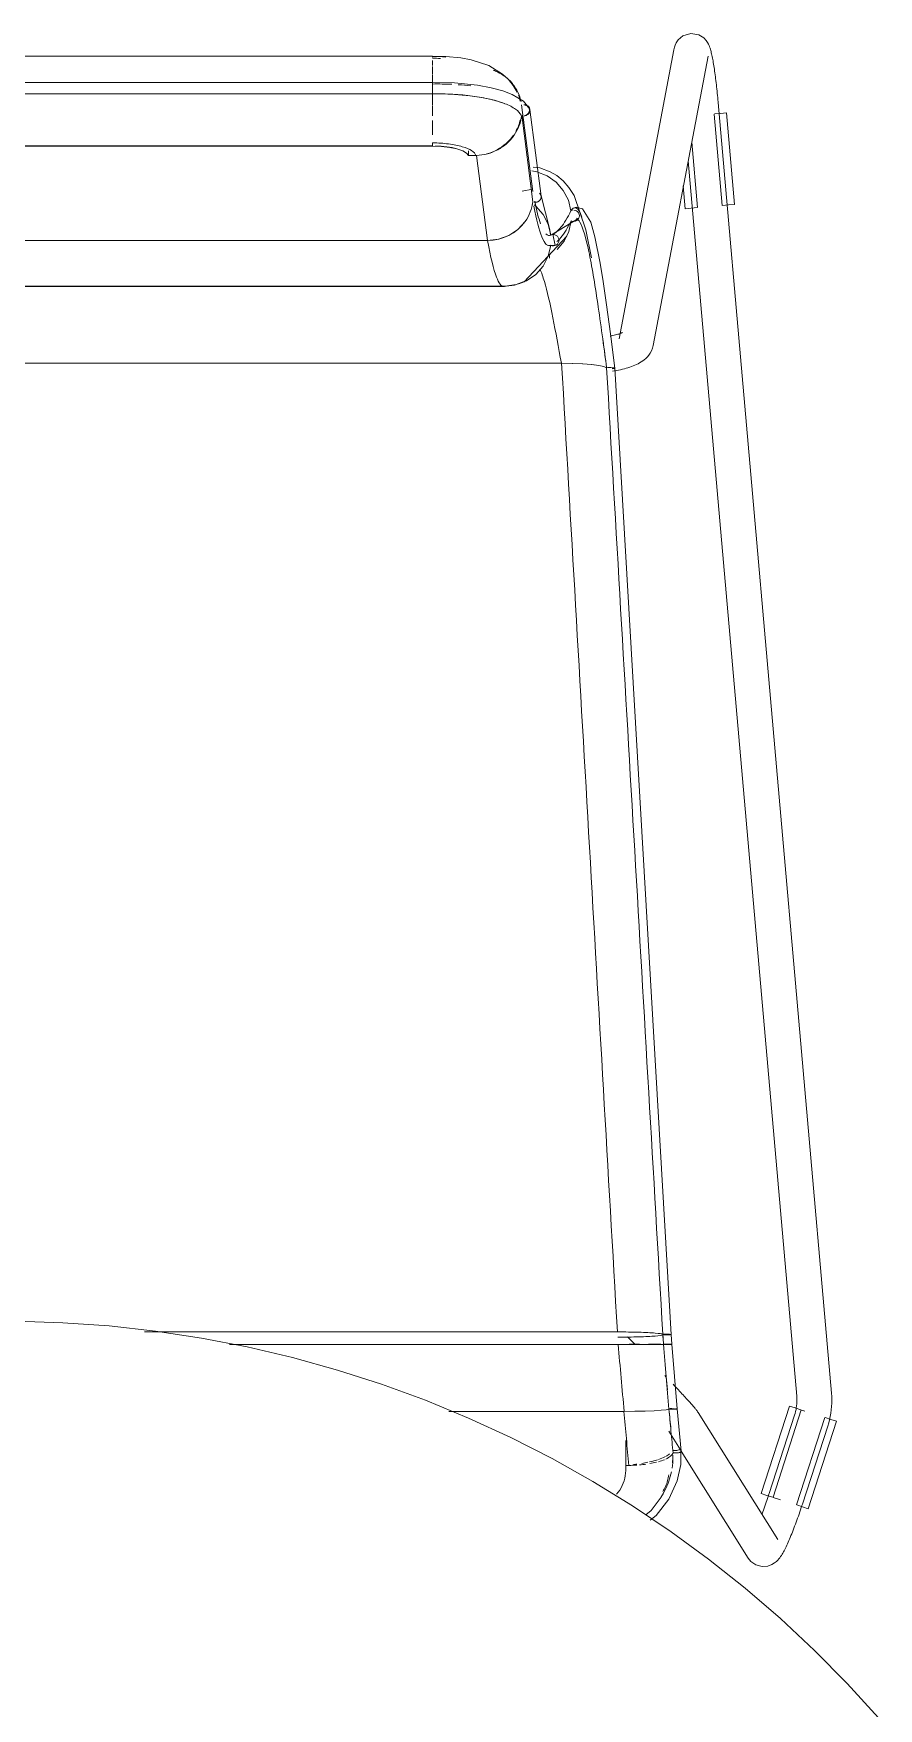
# Model space of a CAD drawing. Header units: millimetres. Extents: x 79795 to 317870, y -36033 to 97293.
# Drawn here: x 167047 to 167338, y 12573 to 13148 of the extents above; entities that cross this region are included whole.
import ezdxf

# ---------------------------------------------------------------- set-up
doc = ezdxf.new("R2010")
doc.units = ezdxf.units.MM
doc.header["$MEASUREMENT"] = 0
doc.layers.add('I-FURN', color=8, linetype='CONTINUOUS', lineweight=9)

msp = doc.modelspace()

# ---------------------------------------------------------------- linework, layer by layer
at = {"layer": 'I-FURN'}
for p, q in [((167270.56, 13147.02), (167268.99, 13145.7)), ((167270.56, 13147.02), (167273.31, 13147.86)), ((167273.31, 13147.86), (167276.07, 13147.37)), ((167276.07, 13147.37), (167277.73, 13146.33)), ((167277.73, 13146.33), (167278.58, 13145.42)), ((167267.43, 13142.27), (167248.61, 13042.97)), ((167267.51, 13142.68), (167267.43, 13142.27)), ((167267.65, 13143.2), (167267.51, 13142.68)), ((167267.86, 13143.82), (167267.65, 13143.2)), ((167268.24, 13144.62), (167267.86, 13143.82)), ((167268.99, 13145.7), (167268.24, 13144.62)), ((167278.58, 13145.42), (167279.06, 13144.72)), ((167279.06, 13144.72), (167279.37, 13144.16)), ((167279.37, 13144.16), (167279.58, 13143.69)), ((167279.58, 13143.69), (167279.75, 13143.26)), ((167279.75, 13143.26), (167279.89, 13142.85)), ((167279.89, 13142.85), (167280.02, 13142.46)), ((167280.02, 13142.46), (167280.13, 13142.06)), ((167280.13, 13142.06), (167280.24, 13141.66)), ((167280.24, 13141.66), (167280.34, 13141.25)), ((167280.34, 13141.25), (167280.44, 13140.82)), ((167280.44, 13140.82), (167280.54, 13140.38)), ((167280.54, 13140.38), (167280.64, 13139.92)), ((167184.52, 13140.08), (166889.67, 13140.08)), ((167189.04, 13140), (167184.52, 13140.08)), ((167184.52, 13139.91), (167184.52, 13140.08)), ((167184.52, 13140.06), (167184.52, 13139.78)), ((167184.52, 13138.59), (167184.52, 13136.84)), ((167184.52, 13136.56), (167184.52, 13133.98)), ((167194.25, 13139.48), (167189.04, 13140)), ((167197.74, 13138.83), (167194.25, 13139.48)), ((167203.89, 13136.81), (167197.74, 13138.83)), ((167208.61, 13133.94), (167203.89, 13136.81)), ((167260.4, 13040.74), (167279.22, 13140.03)), ((167280.64, 13139.92), (167280.73, 13139.44)), ((167280.73, 13139.44), (167280.83, 13138.94)), ((167280.83, 13138.94), (167280.92, 13138.43)), ((167280.92, 13138.43), (167281.02, 13137.9)), ((167281.02, 13137.9), (167281.11, 13137.35)), ((167281.11, 13137.35), (167281.2, 13136.78)), ((167281.2, 13136.78), (167281.29, 13136.19)), ((167281.29, 13136.19), (167281.39, 13135.59)), ((167281.39, 13135.59), (167281.48, 13134.97)), ((167281.48, 13134.97), (167281.57, 13134.33)), ((167184.52, 13131.04), (166889.67, 13131.04)), ((167184.52, 13130.8), (167184.52, 13133.82)), ((167184.52, 13133.81), (167184.52, 13130.8)), ((167192.08, 13130.89), (167184.52, 13131.04)), ((167184.52, 13130.97), (167184.52, 13131.04)), ((167184.52, 13131.04), (167184.52, 13127.19)), ((167184.52, 13130.78), (167184.52, 13130.97)), ((167184.52, 13130.47), (167184.52, 13130.78)), ((167184.52, 13130.08), (167184.52, 13130.47)), ((167184.52, 13129.63), (167184.52, 13130.08)), ((167184.52, 13129.14), (167184.52, 13129.63)), ((167184.52, 13128.64), (167184.52, 13129.14)), ((167199.97, 13130.1), (167192.08, 13130.89)), ((167204.68, 13129.23), (167199.97, 13130.1)), ((167208.72, 13128.15), (167204.68, 13129.23)), ((167210.59, 13132.1), (167208.61, 13133.94)), ((167212.26, 13130.03), (167210.59, 13132.1)), ((167213.59, 13127.76), (167212.26, 13130.03)), ((167281.57, 13134.33), (167281.65, 13133.69)), ((167281.65, 13133.69), (167281.74, 13133.02)), ((167281.74, 13133.02), (167281.83, 13132.35)), ((167281.83, 13132.35), (167281.91, 13131.66)), ((167281.91, 13131.66), (167282, 13130.96)), ((167282, 13130.96), (167282.08, 13130.25)), ((167282.08, 13130.25), (167282.16, 13129.53)), ((167282.16, 13129.53), (167282.24, 13128.81)), ((167282.24, 13128.81), (167282.32, 13128.07)), ((166889.67, 13127.08), (167184.52, 13127.08)), ((167184.52, 13128.16), (167184.52, 13128.64)), ((167184.52, 13127.74), (167184.52, 13128.16)), ((167184.52, 13127.41), (167184.52, 13127.74)), ((167184.52, 13127.19), (167184.52, 13127.41)), ((167184.52, 13123.3), (167184.52, 13127.11)), ((167184.52, 13127.11), (167184.52, 13123.3)), ((167190.74, 13127), (167184.52, 13127.08)), ((167184.52, 13123.1), (167184.52, 13119.54)), ((167197.31, 13126.47), (167190.74, 13127)), ((167201.32, 13125.88), (167197.31, 13126.47)), ((167205.75, 13124.91), (167201.32, 13125.88)), ((167209.19, 13123.81), (167205.75, 13124.91)), ((167211.89, 13126.96), (167208.72, 13128.15)), ((167215.72, 13124.65), (167211.89, 13126.96)), ((167215.13, 13123.33), (167218.98, 13093.64)), ((167217.61, 13122.27), (167215.72, 13124.65)), ((167282.32, 13128.07), (167282.4, 13127.33)), ((167282.4, 13127.33), (167282.47, 13126.59)), ((167282.47, 13126.59), (167282.54, 13125.84)), ((167282.54, 13125.84), (167282.61, 13125.09)), ((167282.61, 13125.09), (167282.68, 13124.34)), ((167282.68, 13124.34), (167282.7, 13124.18)), ((167321.64, 12680.86), (167282.7, 13124.18)), ((167184.52, 13117.92), (167184.52, 13116.07)), ((167219, 13090.09), (167215.15, 13119.79)), ((167215.9, 13117.36), (167215.59, 13119.8)), ((167217.97, 13121.77), (167221.83, 13091.99)), ((167281.28, 13120.2), (167284.04, 13088.79)), ((167281.4, 13120.21), (167283.47, 13120.4)), ((167283.47, 13120.4), (167285.51, 13120.57)), ((167285.51, 13120.57), (167288.27, 13089.16)), ((167184.52, 13115.59), (167184.52, 13116.06)), ((167184.52, 13115.55), (167184.52, 13113.09)), ((167184.52, 13109.24), (166889.67, 13109.24)), ((166889.67, 13109.18), (167184.52, 13109.18)), ((167184.52, 13109.18), (167187.56, 13109.07)), ((167187.56, 13109.07), (167190.41, 13108.75)), ((167190.41, 13108.75), (167192.9, 13108.24)), ((167192.9, 13108.24), (167194.88, 13107.57)), ((167194.88, 13107.57), (167196.23, 13106.78)), ((167196.23, 13106.78), (167196.87, 13105.92)), ((167196.87, 13105.92), (167196.87, 13107.59)), ((167196.87, 13105.92), (167199.59, 13105.99)), ((167199.59, 13105.99), (167203.45, 13076.71)), ((167275.59, 13088.05), (167273.62, 13110.53)), ((167218.63, 13100.7), (167220.37, 13100.32)), ((167220.37, 13100.33), (167218.63, 13100.7)), ((167221.36, 13101.67), (167219.1, 13101.96)), ((167223.89, 13098.93), (167220.37, 13100.33)), ((167224.96, 13100.37), (167221.36, 13101.67)), ((167227.23, 13099.03), (167224.96, 13100.37)), ((167272.41, 13104.16), (167309.69, 12679.81)), ((167218.85, 13094.42), (167215.36, 13093.73)), ((167226.97, 13096.76), (167223.89, 13098.93)), ((167229.45, 13093.93), (167226.97, 13096.76)), ((167229.4, 13097.25), (167227.23, 13099.03)), ((167231.4, 13095.01), (167229.4, 13097.25)), ((167233.21, 13092.19), (167231.4, 13095.01)), ((167270.67, 13095.57), (167271.36, 13087.68)), ((167218.81, 13088.94), (167219, 13090.09)), ((167219.47, 13089.93), (167219.96, 13089.9)), ((167219.98, 13088.59), (167219.49, 13089.02)), ((167219.96, 13089.9), (167220.46, 13089.97)), ((167222.49, 13085.72), (167219.98, 13088.59)), ((167220.46, 13089.97), (167220.91, 13090.17)), ((167220.91, 13090.17), (167221.29, 13090.47)), ((167221.59, 13092.67), (167221.29, 13093.06)), ((167221.29, 13090.47), (167221.58, 13090.85)), ((167221.58, 13090.85), (167221.77, 13091.29)), ((167221.78, 13092.23), (167221.59, 13092.67)), ((167221.77, 13091.29), (167221.84, 13091.76)), ((167221.84, 13091.76), (167221.78, 13092.23)), ((167221.81, 13092.07), (167224.78, 13080.46)), ((167231.19, 13090.61), (167229.45, 13093.93)), ((167232.1, 13086.98), (167231.19, 13090.61)), ((167237.2, 13080.47), (167233.21, 13092.19)), ((167286.23, 13088.98), (167284.16, 13088.8)), ((167288.27, 13089.16), (167286.23, 13088.98)), ((167213.88, 13080.58), (167216.37, 13083.32)), ((167224.24, 13082.32), (167222.49, 13085.72)), ((167234.77, 13084.42), (167225.38, 13078.71)), ((167232.15, 13083.49), (167231.35, 13079.88)), ((167231.36, 13079.88), (167232.15, 13083.49)), ((167232.57, 13087.15), (167232.1, 13086.98)), ((167232.1, 13086.98), (167232.57, 13087.14)), ((167232.62, 13083.34), (167232.15, 13083.49)), ((167232.15, 13083.49), (167232.62, 13083.34)), ((167233.12, 13083.31), (167232.62, 13083.34)), ((167232.62, 13083.34), (167233.12, 13083.31)), ((167233.92, 13088.2), (167233, 13087.9)), ((167233.06, 13087.19), (167233.56, 13087.11)), ((167233.56, 13087.11), (167233.06, 13087.19)), ((167233.61, 13083.4), (167233.12, 13083.31)), ((167233.12, 13083.31), (167233.61, 13083.4)), ((167233.56, 13087.11), (167234.01, 13086.92)), ((167234.01, 13086.92), (167233.56, 13087.11)), ((167234.06, 13083.61), (167233.61, 13083.4)), ((167233.61, 13083.4), (167234.06, 13083.61)), ((167236.1, 13087.67), (167233.92, 13088.2)), ((167234.01, 13086.92), (167234.4, 13086.61)), ((167234.4, 13086.61), (167234.01, 13086.92)), ((167234.44, 13083.93), (167234.06, 13083.61)), ((167234.06, 13083.61), (167234.44, 13083.93)), ((167234.4, 13086.61), (167234.7, 13086.21)), ((167234.7, 13086.22), (167234.4, 13086.61)), ((167234.73, 13084.33), (167234.44, 13083.93)), ((167234.44, 13083.93), (167234.73, 13084.33)), ((167234.9, 13085.76), (167234.7, 13086.22)), ((167234.7, 13086.21), (167234.89, 13085.76)), ((167234.91, 13084.79), (167234.73, 13084.33)), ((167234.73, 13084.33), (167234.91, 13084.79)), ((167234.89, 13085.76), (167234.97, 13085.28)), ((167234.97, 13085.28), (167234.9, 13085.76)), ((167234.97, 13085.28), (167234.91, 13084.79)), ((167234.91, 13084.79), (167234.97, 13085.28)), ((167238.87, 13083.03), (167236.1, 13087.67)), ((167240.28, 13078.03), (167238.87, 13083.03)), ((167273.4, 13087.86), (167271.36, 13087.68)), ((167275.47, 13088.04), (167273.4, 13087.86)), ((167203.45, 13076.71), (167207.22, 13077.19)), ((167207.22, 13077.19), (167210.77, 13078.5)), ((167210.77, 13078.5), (167213.88, 13080.58)), ((167230.66, 13078.23), (167216.06, 13062.53)), ((167225.14, 13078.61), (167224.24, 13082.32)), ((167224.78, 13080.46), (167225.1, 13078.59)), ((167225.14, 13078.61), (167225.61, 13078.77)), ((167225.61, 13078.77), (167225.14, 13078.61)), ((167225.61, 13078.77), (167226.1, 13078.81)), ((167226.11, 13078.81), (167225.61, 13078.77)), ((167226.65, 13075), (167225.82, 13078.89)), ((167226.1, 13078.81), (167226.59, 13078.73)), ((167226.6, 13078.73), (167226.11, 13078.81)), ((167226.59, 13078.73), (167227.04, 13078.52)), ((167227.05, 13078.53), (167226.6, 13078.73)), ((167227.04, 13078.52), (167227.43, 13078.21)), ((167227.43, 13078.21), (167227.05, 13078.53)), ((167227.43, 13078.21), (167227.72, 13077.81)), ((167227.72, 13077.81), (167227.43, 13078.21)), ((167227.72, 13077.81), (167227.91, 13077.35)), ((167227.91, 13077.35), (167227.72, 13077.81)), ((167227.91, 13077.35), (167227.98, 13076.86)), ((167227.98, 13076.86), (167227.91, 13077.35)), ((167231.35, 13079.88), (167229.71, 13076.56)), ((167229.72, 13076.56), (167231.36, 13079.88)), ((167239.1, 13070.81), (167237.2, 13080.47)), ((167242.08, 13069.01), (167240.28, 13078.03)), ((167203.45, 13076.71), (166870.74, 13076.71)), ((166870.74, 13076.71), (167203.45, 13076.71)), ((167224.24, 13071.39), (167222.49, 13068)), ((167222.49, 13067.99), (167224.24, 13071.39)), ((167226.95, 13075.14), (167224.07, 13075.09)), ((167224.24, 13071.39), (167225.14, 13075.1)), ((167225.61, 13074.94), (167225.14, 13075.11)), ((167225.14, 13075.1), (167225.61, 13074.94)), ((167226.1, 13074.91), (167225.61, 13074.94)), ((167225.61, 13074.94), (167226.11, 13074.9)), ((167226.59, 13074.99), (167226.1, 13074.91)), ((167226.11, 13074.9), (167226.6, 13074.99)), ((167227.04, 13075.19), (167226.59, 13074.99)), ((167226.6, 13074.99), (167227.05, 13075.19)), ((167227.43, 13075.5), (167227.04, 13075.19)), ((167227.05, 13075.19), (167227.43, 13075.5)), ((167229.71, 13076.56), (167227.32, 13073.72)), ((167227.32, 13073.72), (167229.72, 13076.56)), ((167227.72, 13075.91), (167227.43, 13075.5)), ((167227.43, 13075.5), (167227.72, 13075.91)), ((167227.91, 13076.37), (167227.72, 13075.91)), ((167227.72, 13075.91), (167227.91, 13076.37)), ((167227.98, 13076.86), (167227.91, 13076.37)), ((167227.91, 13076.37), (167227.98, 13076.86)), ((167222.49, 13068), (167219.98, 13065.13)), ((167219.98, 13065.12), (167222.49, 13067.99)), ((167243.12, 13062.7), (167242.08, 13069.01)), ((167209.49, 13061.11), (166864.7, 13061.11)), ((166864.7, 13061.11), (167209.49, 13061.11)), ((166865.24, 13060.96), (167170.04, 13060.96)), ((167170.04, 13060.96), (167208.95, 13060.96)), ((167212.7, 13061.4), (167208.95, 13060.96)), ((167213.28, 13061.59), (167209.49, 13061.11)), ((167209.49, 13061.11), (167213.28, 13061.59)), ((167217.16, 13063.13), (167212.7, 13061.4)), ((167216.84, 13062.96), (167213.28, 13061.59)), ((167213.28, 13061.59), (167216.85, 13062.95)), ((167216.06, 13062.53), (167214.14, 13061.83)), ((167219.98, 13065.13), (167216.84, 13062.96)), ((167216.85, 13062.95), (167219.98, 13065.12)), ((167244.3, 13054.68), (167243.12, 13062.7)), ((167245.65, 13044.75), (167244.3, 13054.68)), ((167246.06, 13044), (167245.57, 13043.9)), ((167247.21, 13032.89), (167245.65, 13044.75)), ((167246.53, 13044.1), (167246.06, 13044)), ((167246.98, 13044.2), (167246.53, 13044.1)), ((167247.4, 13044.31), (167246.98, 13044.2)), ((167247.79, 13044.42), (167247.4, 13044.31)), ((167248.16, 13044.53), (167247.79, 13044.42)), ((167248.5, 13044.63), (167248.16, 13044.53)), ((167248.8, 13044.74), (167248.5, 13044.63)), ((167249.07, 13044.84), (167248.8, 13044.74)), ((167249.3, 13044.94), (167249.07, 13044.84)), ((167249.49, 13045.02), (167249.3, 13044.94)), ((167249.65, 13045.1), (167249.49, 13045.02)), ((167249.73, 13045.15), (167249.65, 13045.1)), ((167249.81, 13045.19), (167249.73, 13045.15)), ((167249.83, 13045.2), (167249.81, 13045.19)), ((167258.35, 13036.78), (167257.83, 13036.26)), ((167258.86, 13037.38), (167258.35, 13036.78)), ((167259.34, 13038.07), (167258.86, 13037.38)), ((167259.78, 13038.86), (167259.34, 13038.07)), ((167260.14, 13039.75), (167259.78, 13038.86)), ((167260.4, 13040.74), (167260.14, 13039.75)), ((167228.79, 13034.61), (166845.39, 13034.61)), ((166845.39, 13034.61), (167228.79, 13034.61)), ((167232.56, 13034.55), (167228.79, 13034.61)), ((167228.87, 13034.61), (167232.56, 13034.55)), ((167236.1, 13034.4), (167232.56, 13034.55)), ((167232.62, 13034.55), (167236.1, 13034.4)), ((167239.2, 13034.16), (167236.1, 13034.4)), ((167236.14, 13034.4), (167239.2, 13034.16)), ((167241.69, 13033.85), (167239.2, 13034.16)), ((167239.23, 13034.16), (167241.7, 13033.85)), ((167243.44, 13033.48), (167241.69, 13033.85)), ((167241.7, 13033.85), (167243.44, 13033.48)), ((167244.34, 13033.08), (167243.44, 13033.48)), ((167243.44, 13033.48), (167244.34, 13033.08)), ((167244.81, 13033.1), (167244.34, 13033.08)), ((167244.34, 13033.08), (167244.82, 13033.1)), ((167245.31, 13033.1), (167244.81, 13033.1)), ((167244.82, 13033.1), (167245.31, 13033.1)), ((167245.8, 13033.1), (167245.31, 13033.1)), ((167245.31, 13033.1), (167245.81, 13033.1)), ((167246.26, 13033.07), (167245.8, 13033.1)), ((167245.81, 13033.1), (167246.26, 13033.07)), ((167246.64, 13033.04), (167246.26, 13033.07)), ((167246.26, 13033.07), (167246.65, 13033.04)), ((167246.29, 13032.71), (167246.67, 13032.75)), ((167246.68, 13032.75), (167246.3, 13032.71)), ((167247.11, 13031.99), (167246.4, 13031.87)), ((167246.94, 13033), (167246.64, 13033.04)), ((167246.65, 13033.04), (167246.95, 13033)), ((167246.67, 13032.75), (167246.96, 13032.79)), ((167246.97, 13032.79), (167246.68, 13032.75)), ((167247.8, 13032.11), (167247.11, 13031.99)), ((167247.15, 13032.84), (167247.21, 13032.89)), ((167247.21, 13032.89), (167247.15, 13032.84)), ((167247.21, 13032.89), (167266.5, 12700.98)), ((167248.48, 13032.25), (167247.8, 13032.11)), ((167249.15, 13032.39), (167248.48, 13032.25)), ((167249.8, 13032.54), (167249.15, 13032.39)), ((167250.45, 13032.7), (167249.8, 13032.54)), ((167251.08, 13032.88), (167250.45, 13032.7)), ((167251.69, 13033.06), (167251.08, 13032.88)), ((167252.3, 13033.25), (167251.69, 13033.06)), ((167252.89, 13033.46), (167252.3, 13033.25)), ((167253.47, 13033.68), (167252.89, 13033.46)), ((167254.04, 13033.91), (167253.47, 13033.68)), ((167254.6, 13034.17), (167254.04, 13033.91)), ((167255.15, 13034.44), (167254.6, 13034.17)), ((167255.69, 13034.73), (167255.15, 13034.44)), ((167256.23, 13035.05), (167255.69, 13034.73)), ((167256.77, 13035.41), (167256.23, 13035.05)), ((167257.3, 13035.81), (167256.77, 13035.41)), ((167257.83, 13036.26), (167257.3, 13035.81)), ((167057.4, 12705.06), (167041.41, 12705.55)), ((167073.36, 12703.93), (167057.4, 12705.06)), ((167089.26, 12702.16), (167073.36, 12703.93)), ((167248.04, 12701.88), (167085.45, 12701.88)), ((167085.45, 12701.88), (167248.04, 12701.88)), ((167105.08, 12699.75), (167089.26, 12702.16)), ((167120.79, 12696.72), (167105.08, 12699.75)), ((167248.31, 12697.56), (167114.67, 12697.56)), ((167114.67, 12697.56), (167248.31, 12697.56)), ((167251.83, 12701.85), (167248.04, 12701.88)), ((167248.16, 12700.09), (167251.84, 12700.12)), ((167252.1, 12697.56), (167248.31, 12697.56)), ((167248.31, 12697.56), (167252.1, 12697.56)), ((167254.11, 12697.57), (167251.53, 12700.24)), ((167255.39, 12701.77), (167251.83, 12701.85)), ((167251.84, 12700.12), (167255.39, 12700.2)), ((167252.1, 12697.69), (167255.66, 12697.68)), ((167255.66, 12697.68), (167252.1, 12697.69)), ((167255.66, 12697.57), (167252.1, 12697.56)), ((167252.1, 12697.56), (167255.67, 12697.57)), ((167258.52, 12701.65), (167255.39, 12701.77)), ((167255.39, 12700.2), (167258.51, 12700.32)), ((167258.79, 12697.58), (167255.67, 12697.57)), ((167255.67, 12697.57), (167258.8, 12697.58)), ((167258.51, 12700.32), (167261, 12700.48)), ((167261.03, 12701.49), (167258.52, 12701.65)), ((167258.78, 12697.67), (167261.28, 12697.66)), ((167261.28, 12697.66), (167258.78, 12697.67)), ((167261.3, 12697.59), (167258.8, 12697.58)), ((167258.8, 12697.58), (167261.3, 12697.59)), ((167261, 12700.48), (167262.75, 12700.67)), ((167262.77, 12701.29), (167261.03, 12701.49)), ((167261.28, 12697.66), (167263.03, 12697.65)), ((167263.03, 12697.65), (167261.28, 12697.66)), ((167263.04, 12697.6), (167261.3, 12697.59)), ((167261.3, 12697.59), (167263.05, 12697.6)), ((167262.75, 12700.67), (167263.66, 12700.88)), ((167263.66, 12701.08), (167262.77, 12701.29)), ((167263.93, 12697.62), (167263.04, 12697.6)), ((167263.05, 12697.6), (167263.94, 12697.62)), ((167264.13, 12701.09), (167263.66, 12701.08)), ((167263.66, 12700.88), (167264.13, 12700.88)), ((167263.93, 12697.63), (167264.4, 12697.63)), ((167264.4, 12697.63), (167263.93, 12697.63)), ((167264.4, 12697.62), (167263.93, 12697.62)), ((167263.94, 12697.62), (167264.41, 12697.62)), ((167264.63, 12701.09), (167264.13, 12701.09)), ((167264.13, 12700.88), (167264.62, 12700.87)), ((167264.4, 12697.63), (167264.89, 12697.63)), ((167264.9, 12697.63), (167264.4, 12697.63)), ((167264.9, 12697.62), (167264.4, 12697.62)), ((167264.41, 12697.62), (167264.9, 12697.62)), ((167264.62, 12700.87), (167265.11, 12700.88)), ((167265.12, 12701.09), (167264.63, 12701.09)), ((167264.89, 12697.63), (167265.38, 12697.63)), ((167265.39, 12697.63), (167264.9, 12697.63)), ((167265.39, 12697.62), (167264.9, 12697.62)), ((167264.9, 12697.62), (167265.39, 12697.62)), ((167265.11, 12700.88), (167265.56, 12700.89)), ((167265.57, 12701.08), (167265.12, 12701.09)), ((167265.38, 12697.63), (167265.84, 12697.63)), ((167265.84, 12697.63), (167265.39, 12697.63)), ((167265.84, 12697.62), (167265.39, 12697.62)), ((167265.39, 12697.62), (167265.85, 12697.62)), ((167265.56, 12700.89), (167265.95, 12700.91)), ((167265.95, 12701.06), (167265.57, 12701.08)), ((167265.84, 12697.63), (167266.22, 12697.63)), ((167266.22, 12697.63), (167265.84, 12697.63)), ((167266.22, 12697.62), (167265.84, 12697.62)), ((167265.85, 12697.62), (167266.23, 12697.62)), ((167266.25, 12701.04), (167265.95, 12701.06)), ((167265.95, 12700.91), (167266.24, 12700.93)), ((167266.22, 12697.63), (167266.51, 12697.63)), ((167266.52, 12697.63), (167266.22, 12697.63)), ((167266.52, 12697.62), (167266.22, 12697.62)), ((167266.23, 12697.62), (167266.52, 12697.62)), ((167266.24, 12700.93), (167266.43, 12700.96)), ((167266.43, 12701.01), (167266.25, 12701.04)), ((167266.5, 12700.98), (167266.43, 12701.01)), ((167266.43, 12700.96), (167266.5, 12700.98)), ((167266.77, 12697.63), (167266.5, 12700.98)), ((167266.51, 12697.63), (167266.7, 12697.63)), ((167266.71, 12697.63), (167266.52, 12697.63)), ((167266.7, 12697.62), (167266.52, 12697.62)), ((167266.52, 12697.62), (167266.71, 12697.62)), ((167266.7, 12697.63), (167266.77, 12697.63)), ((167266.77, 12697.63), (167266.7, 12697.62)), ((167266.71, 12697.62), (167266.77, 12697.63)), ((167266.77, 12697.63), (167266.71, 12697.63)), ((167266.77, 12697.63), (167268.6, 12675.42)), ((167136.36, 12693.06), (167120.79, 12696.72)), ((167151.78, 12688.78), (167136.36, 12693.06)), ((167167.01, 12683.89), (167151.78, 12688.78)), ((167264.87, 12686.38), (167264.39, 12686.89)), ((167182.04, 12678.39), (167167.01, 12683.89)), ((167267.68, 12683.41), (167267.23, 12683.9)), ((167268.13, 12682.93), (167267.68, 12683.41)), ((167268.57, 12682.46), (167268.13, 12682.93)), ((167269, 12682), (167268.57, 12682.46)), ((167269.43, 12681.55), (167269, 12682)), ((167269.84, 12681.1), (167269.43, 12681.55)), ((167270.24, 12680.67), (167269.84, 12681.1)), ((167270.63, 12680.24), (167270.24, 12680.67)), ((167271.02, 12679.83), (167270.63, 12680.24)), ((167321.65, 12680.82), (167321.64, 12680.86)), ((167321.72, 12679.68), (167321.65, 12680.82)), ((167196.83, 12672.3), (167182.04, 12678.39)), ((167190.14, 12674.59), (167250.25, 12674.59)), ((167250.25, 12674.59), (167190.14, 12674.59)), ((167250.25, 12674.59), (167254.01, 12674.62)), ((167254.01, 12674.62), (167250.37, 12674.59)), ((167254.11, 12674.62), (167257.55, 12674.69)), ((167257.55, 12674.69), (167254.11, 12674.62)), ((167257.55, 12674.69), (167260.65, 12674.81)), ((167260.65, 12674.81), (167257.61, 12674.7)), ((167260.65, 12674.81), (167263.12, 12674.96)), ((167263.13, 12674.96), (167260.69, 12674.81)), ((167263.12, 12674.96), (167264.86, 12675.14)), ((167264.86, 12675.14), (167263.14, 12674.96)), ((167264.86, 12675.14), (167265.75, 12675.33)), ((167265.75, 12675.33), (167264.86, 12675.14)), ((167265.75, 12675.33), (167266.22, 12675.32)), ((167266.22, 12675.32), (167265.75, 12675.33)), ((167266.24, 12675.53), (167265.76, 12675.52)), ((167265.76, 12675.52), (167266.23, 12675.53)), ((167266.22, 12675.32), (167266.72, 12675.32)), ((167266.71, 12675.32), (167266.22, 12675.32)), ((167266.23, 12675.53), (167266.73, 12675.53)), ((167266.73, 12675.53), (167266.24, 12675.53)), ((167267.21, 12675.33), (167266.71, 12675.32)), ((167266.72, 12675.32), (167267.21, 12675.33)), ((167267.22, 12675.52), (167266.73, 12675.53)), ((167266.73, 12675.53), (167267.22, 12675.52)), ((167267.21, 12675.33), (167267.66, 12675.34)), ((167267.66, 12675.34), (167267.21, 12675.33)), ((167267.68, 12675.51), (167267.22, 12675.52)), ((167267.22, 12675.52), (167267.67, 12675.51)), ((167267.66, 12675.34), (167268.05, 12675.35)), ((167268.04, 12675.35), (167267.66, 12675.34)), ((167268.34, 12675.37), (167268.04, 12675.35)), ((167268.05, 12675.5), (167268.35, 12675.47)), ((167268.05, 12675.35), (167268.34, 12675.37)), ((167268.35, 12675.47), (167268.06, 12675.5)), ((167268.34, 12675.37), (167268.53, 12675.4)), ((167268.54, 12675.45), (167268.35, 12675.47)), ((167268.35, 12675.47), (167268.53, 12675.45)), ((167268.53, 12675.45), (167268.6, 12675.42)), ((167268.53, 12675.4), (167268.6, 12675.42)), ((167268.6, 12675.42), (167268.53, 12675.4)), ((167268.6, 12675.42), (167268.54, 12675.45)), ((167268.6, 12675.42), (167270.02, 12660.93)), ((167271.38, 12679.43), (167271.02, 12679.83)), ((167271.74, 12679.04), (167271.38, 12679.43)), ((167272.08, 12678.66), (167271.74, 12679.04)), ((167272.41, 12678.3), (167272.08, 12678.66)), ((167272.73, 12677.94), (167272.41, 12678.3)), ((167273.03, 12677.61), (167272.73, 12677.94)), ((167273.32, 12677.29), (167273.03, 12677.61)), ((167273.59, 12676.98), (167273.32, 12677.29)), ((167273.85, 12676.68), (167273.59, 12676.98)), ((167274.09, 12676.4), (167273.85, 12676.68)), ((167274.32, 12676.14), (167274.09, 12676.4)), ((167274.53, 12675.88), (167274.32, 12676.14)), ((167274.74, 12675.64), (167274.53, 12675.88)), ((167274.92, 12675.41), (167274.74, 12675.64)), ((167275.1, 12675.19), (167274.92, 12675.41)), ((167275.28, 12674.97), (167275.1, 12675.19)), ((167275.45, 12674.74), (167275.28, 12674.97)), ((167275.64, 12674.48), (167275.45, 12674.74)), ((167275.85, 12674.16), (167275.64, 12674.48)), ((167307.2, 12676.39), (167297.51, 12646.39)), ((167301.56, 12645.08), (167311.25, 12675.09)), ((167307.2, 12676.39), (167309.15, 12675.76)), ((167309.31, 12674.55), (167309.14, 12673.91)), ((167309.15, 12675.76), (167311.13, 12675.13)), ((167309.45, 12675.2), (167309.31, 12674.55)), ((167309.56, 12675.85), (167309.45, 12675.2)), ((167309.65, 12676.51), (167309.56, 12675.85)), ((167309.71, 12677.16), (167309.65, 12676.51)), ((167309.69, 12679.81), (167309.74, 12679.15)), ((167309.75, 12677.83), (167309.71, 12677.16)), ((167309.74, 12679.15), (167309.75, 12678.49)), ((167309.75, 12678.49), (167309.75, 12677.83)), ((167311.34, 12675.06), (167312.51, 12674.68)), ((167321.42, 12673.98), (167321.57, 12675.12)), ((167321.57, 12675.12), (167321.68, 12676.25)), ((167321.68, 12676.25), (167321.74, 12677.39)), ((167321.75, 12678.53), (167321.72, 12679.68)), ((167321.74, 12677.39), (167321.75, 12678.53)), ((167211.37, 12665.61), (167196.83, 12672.3)), ((167303.16, 12630.57), (167275.85, 12674.16)), ((167308.95, 12673.25), (167300.23, 12646.43)), ((167309.14, 12673.91), (167308.95, 12673.27)), ((167308.95, 12673.27), (167308.95, 12673.25)), ((167319.31, 12672.48), (167309.63, 12642.48)), ((167311.65, 12642.73), (167320.36, 12669.54)), ((167323.36, 12671.18), (167313.67, 12641.17)), ((167319.43, 12672.44), (167321.4, 12671.81)), ((167320.36, 12669.54), (167320.69, 12670.64)), ((167320.69, 12670.64), (167320.98, 12671.74)), ((167320.98, 12671.74), (167321.22, 12672.86)), ((167321.22, 12672.86), (167321.42, 12673.98)), ((167321.4, 12671.81), (167323.36, 12671.18)), ((167225.62, 12658.36), (167211.37, 12665.61)), ((167250.96, 12654.8), (167250.96, 12664.55)), ((167265.68, 12667.79), (167269.72, 12661.34)), ((167239.58, 12650.54), (167225.62, 12658.36)), ((167269.81, 12656.37), (167269.9, 12661.83)), ((167269.95, 12660.97), (167292.99, 12624.2)), ((167251.95, 12656.04), (167250.9, 12656.04)), ((167268.6, 12650.72), (167269.81, 12656.37)), ((167253.21, 12642.16), (167239.58, 12650.54)), ((167263.12, 12645.11), (167265.03, 12648.8)), ((167265.7, 12644.4), (167268.6, 12650.72)), ((167299.47, 12645.76), (167297.51, 12646.39)), ((167301.44, 12645.12), (167299.47, 12645.76)), ((167299.67, 12644.72), (167299.9, 12645.41)), ((167299.9, 12645.41), (167300.13, 12646.11)), ((167300.13, 12646.11), (167300.23, 12646.43)), ((167266.5, 12633.25), (167253.21, 12642.16)), ((167257.81, 12639.02), (167259.63, 12640.54)), ((167259.63, 12640.54), (167263.12, 12645.11)), ((167261.36, 12638.87), (167265.7, 12644.4)), ((167297.79, 12639.46), (167298.03, 12640.08)), ((167298.03, 12640.08), (167298.26, 12640.72)), ((167298.26, 12640.72), (167298.5, 12641.36)), ((167298.5, 12641.36), (167298.73, 12642.02)), ((167298.73, 12642.02), (167298.97, 12642.69)), ((167298.97, 12642.69), (167299.2, 12643.36)), ((167299.2, 12643.36), (167299.44, 12644.04)), ((167299.44, 12644.04), (167299.67, 12644.72)), ((167301.65, 12645.05), (167304.13, 12644.25)), ((167311.72, 12641.8), (167309.74, 12642.44)), ((167310.51, 12639.33), (167310.76, 12640.06)), ((167310.76, 12640.06), (167311.01, 12640.79)), ((167311.01, 12640.79), (167311.25, 12641.53)), ((167311.25, 12641.53), (167311.5, 12642.27)), ((167311.5, 12642.27), (167311.65, 12642.73)), ((167313.67, 12641.17), (167311.72, 12641.8)), ((167259.31, 12637.23), (167261.36, 12638.87)), ((167308.47, 12633.8), (167308.73, 12634.46)), ((167308.73, 12634.46), (167308.98, 12635.12)), ((167308.98, 12635.12), (167309.24, 12635.8)), ((167309.24, 12635.8), (167309.49, 12636.49)), ((167309.49, 12636.49), (167309.75, 12637.19)), ((167309.75, 12637.19), (167310, 12637.89)), ((167310, 12637.89), (167310.25, 12638.61)), ((167310.25, 12638.61), (167310.51, 12639.33)), ((167279.42, 12623.81), (167266.5, 12633.25)), ((167306.04, 12628.12), (167306.27, 12628.61)), ((167306.27, 12628.61), (167306.51, 12629.12)), ((167306.51, 12629.12), (167306.75, 12629.65)), ((167306.75, 12629.65), (167306.99, 12630.19)), ((167306.99, 12630.19), (167307.23, 12630.75)), ((167307.23, 12630.75), (167307.48, 12631.33)), ((167307.48, 12631.33), (167307.72, 12631.93)), ((167307.72, 12631.93), (167307.97, 12632.54)), ((167307.97, 12632.54), (167308.22, 12633.16)), ((167308.22, 12633.16), (167308.47, 12633.8)), ((167291.95, 12613.87), (167279.42, 12623.81)), ((167293.88, 12623.08), (167292.99, 12624.2)), ((167293.88, 12623.08), (167295.61, 12621.86)), ((167301.19, 12621.96), (167302.11, 12622.53)), ((167302.11, 12622.53), (167302.74, 12623.05)), ((167302.74, 12623.05), (167303.2, 12623.51)), ((167303.2, 12623.51), (167303.57, 12623.94)), ((167303.57, 12623.94), (167303.88, 12624.34)), ((167303.88, 12624.34), (167304.16, 12624.73)), ((167304.16, 12624.73), (167304.42, 12625.12)), ((167304.42, 12625.12), (167304.66, 12625.51)), ((167304.66, 12625.51), (167304.89, 12625.91)), ((167304.89, 12625.91), (167305.12, 12626.32)), ((167305.12, 12626.32), (167305.35, 12626.75)), ((167305.35, 12626.75), (167305.58, 12627.19)), ((167305.58, 12627.19), (167305.81, 12627.64)), ((167305.81, 12627.64), (167306.04, 12628.12)), ((167295.61, 12621.86), (167297.84, 12621.27)), ((167297.84, 12621.27), (167299.81, 12621.44)), ((167299.81, 12621.44), (167301.19, 12621.96)), ((167304.08, 12603.43), (167291.95, 12613.87)), ((167315.78, 12592.52), (167304.08, 12603.43)), ((167327.03, 12581.14), (167315.78, 12592.52)), ((167337.82, 12569.33), (167327.03, 12581.14))]:
    msp.add_line(p, q, dxfattribs=at)
for centre, major_axis, ratio, start_param, end_param in [((167184.52, 13135.8), (-12.4, 0), 0.287441, 4.492176, 4.712389), ((167184.52, 13124.33), (0, -15.75), 0.000004, 0.290246, 0.472486), ((167203.32, 13091.78), (-15.78, 0), 0.955139, 2.787556, 3.029056), ((167219.88, 13091.76), (-1.96, 0), 0.955139, 1.359855, 3.903556), ((167203.32, 13091.78), (-15.78, 0), 0.955139, 1.579038, 2.545717), ((167203.32, 13091.78), (-15.78, 0), 0.955139, 2.545839, 2.787386)]:
    msp.add_ellipse(centre, major_axis=major_axis, ratio=ratio, start_param=start_param, end_param=end_param, dxfattribs=at)
for points in [[(167184.52, 13139.99), (167186.1, 13139.99), (167187.6, 13139.92), (167189.03, 13139.78)], [(167184.52, 13130.51), (167186.74, 13130.55), (167188.94, 13130.51), (167191.12, 13130.4)], [(167193.33, 13130.27), (167194.8, 13130.16), (167196.26, 13130.01), (167197.67, 13129.83)], [(167209.36, 13123.75), (167210.82, 13123.18), (167213.29, 13121.91), (167214.6, 13120.51), (167214.95, 13119.78)], [(167214.07, 13126.67), (167214.32, 13126.02), (167214.48, 13125.34), (167214.63, 13124.65)], [(167199.59, 13105.99), (167200.88, 13106.03), (167203.38, 13106.39), (167206.99, 13107.8), (167210.13, 13109.99), (167212.66, 13112.83), (167214.42, 13116.17), (167215, 13118.55), (167215.15, 13119.79)], [(167214.69, 13118.27), (167214.53, 13117.57), (167214.33, 13116.87), (167214.07, 13116.19)], [(167214.02, 13116.08), (167213.78, 13115.47), (167213.5, 13114.86), (167213.17, 13114.27)], [(167184.52, 13110.3), (167186.41, 13110.28), (167190.15, 13110.01), (167194.95, 13109.05), (167198.27, 13107.66), (167199.21, 13106.56), (167199.34, 13106)], [(167192.9, 13108.29), (167190.84, 13108.84), (167188.13, 13109.12), (167185.36, 13109.21)], [(167219.62, 13090.3), (167220.28, 13087.17), (167220.94, 13084.26), (167221.6, 13082.53)], [(167223.5, 13079.03), (167224.05, 13078.46), (167224.59, 13078.32), (167225.14, 13078.61)], [(167224.58, 13072.04), (167224.63, 13071.58), (167224.69, 13071.11), (167224.74, 13070.64)], [(167208.95, 13060.96), (167209.13, 13060.96), (167209.31, 13061.01), (167209.49, 13061.11)], [(167243.14, 13042.45), (167243.54, 13039.35), (167243.93, 13036.22), (167244.33, 13033.09)], [(167228.87, 13034.61), (167232.07, 12979.25), (167235.26, 12923.83), (167238.46, 12868.37)], [(167263.66, 12701.08), (167260.44, 12756.49), (167254, 12867.25), (167247.56, 12977.85), (167244.34, 13033.08)], [(167238.46, 12868.37), (167241.65, 12812.91), (167244.85, 12757.4), (167248.04, 12701.88)], [(167248.31, 12697.56), (167248.65, 12693.73), (167249, 12689.9), (167249.34, 12686.07)], [(167263.66, 12701.08), (167263.71, 12700.51), (167263.8, 12699.35), (167263.89, 12698.2), (167263.93, 12697.62)], [(167263.66, 12700.88), (167263.7, 12700.34), (167263.79, 12699.26), (167263.88, 12698.17), (167263.93, 12697.63)], [(167265.75, 12675.33), (167265.45, 12679.04), (167264.84, 12686.46), (167264.24, 12693.9), (167263.94, 12697.62)], [(167249.34, 12686.07), (167249.68, 12682.24), (167250.03, 12678.42), (167250.37, 12674.59)], [(167250.25, 12674.59), (167250.56, 12671.46), (167251.15, 12665.21), (167251.69, 12659.07), (167251.95, 12656.04)], [(167265.75, 12675.33), (167265.99, 12672.81), (167266.47, 12667.77), (167266.95, 12662.82), (167267.19, 12660.38)], [(167265.78, 12675.33), (167266.01, 12673.02), (167266.24, 12670.71), (167266.47, 12668.43)], [(167256.47, 12656.72), (167257.16, 12656.84), (167257.81, 12656.97), (167258.48, 12657.11)], [(167259.14, 12657.26), (167260.06, 12657.47), (167261, 12657.7), (167261.85, 12657.95)], [(167261.54, 12657.14), (167260.79, 12656.95), (167259.99, 12656.79), (167259.15, 12656.64)], [(167262.18, 12658.1), (167262.99, 12658.37), (167263.8, 12658.65), (167264.36, 12658.95)], [(167264.19, 12658.01), (167263.6, 12657.76), (167262.94, 12657.53), (167262.2, 12657.32)], [(167264.6, 12659.06), (167265.24, 12659.38), (167265.63, 12659.7), (167265.96, 12660.02)], [(167267.15, 12658.84), (167267.14, 12657.58), (167267.04, 12656.32), (167266.86, 12655.08)], [(167266.96, 12656.87), (167267.07, 12657.75), (167267.08, 12658.65), (167267.08, 12659.55)], [(167250.9, 12656.04), (167250.95, 12655.54), (167250.97, 12655.03), (167250.96, 12654.52)], [(167254.73, 12656.14), (167253.82, 12656.08), (167252.9, 12656.05), (167251.95, 12656.04)], [(167253.37, 12656.28), (167253.84, 12656.33), (167254.31, 12656.39), (167254.78, 12656.46)], [(167257.85, 12656.45), (167257.14, 12656.35), (167256.42, 12656.26), (167255.67, 12656.21)]]:
    msp.add_open_spline(points, degree=3, dxfattribs=at)
for points, knots in [([(167209.22, 13133.21), (167208.5, 13133.74), (167207.24, 13134.46), (167205.91, 13135.09), (167205.4, 13135.29)], [0.5455526, 0.5455526, 0.5455526, 0.5455526, 0.6666667, 0.739481, 0.739481, 0.739481, 0.739481]), ([(167214.92, 13124.54), (167214.76, 13125.27), (167214.2, 13127.15), (167212.65, 13129.98), (167210.98, 13131.81), (167210.02, 13132.59)], [0.0634811, 0.0634811, 0.0634811, 0.0634811, 0.1666667, 0.3333333, 0.5, 0.5, 0.5, 0.5]), ([(167184.52, 13127.11), (167186.87, 13127.15), (167191.52, 13127.08), (167198.36, 13126.45), (167204.47, 13125.36), (167207.69, 13124.35), (167209.18, 13123.81)], [0.0000052, 0.0000052, 0.0000052, 0.0000052, 0.1666667, 0.3333333, 0.5, 0.6602535, 0.6602535, 0.6602535, 0.6602535]), ([(167215.91, 13123.36), (167216.08, 13123.35), (167216.37, 13123.31), (167216.75, 13123.17), (167217.17, 13122.91), (167217.62, 13122.39), (167217.87, 13121.53), (167217.65, 13120.74), (167217.25, 13120.21), (167216.87, 13119.89), (167216.56, 13119.75), (167216.4, 13119.7)], [-0.875, -0.875, -0.875, -0.875, -0.8125, -0.765625, -0.71875, -0.625, -0.5, -0.375, -0.3125, -0.25, -0.1875, -0.1875, -0.1875, -0.1875]), ([(167216.01, 13119.61), (167216.15, 13119.61), (167216.37, 13119.64), (167216.66, 13119.72), (167216.93, 13119.83), (167217.25, 13120.03), (167217.57, 13120.34), (167217.8, 13120.71), (167217.94, 13121.06), (167217.98, 13121.38), (167217.99, 13121.65), (167217.95, 13121.91), (167217.88, 13122.16), (167217.77, 13122.41), (167217.58, 13122.71), (167217.25, 13123.02), (167216.85, 13123.23), (167216.5, 13123.33), (167216.24, 13123.37), (167216.08, 13123.38), (167216.01, 13123.38)], [0.1111111, 0.1111111, 0.1111111, 0.1111111, 0.1666667, 0.1944444, 0.2222222, 0.2777778, 0.3333333, 0.3888889, 0.4444444, 0.4791667, 0.5138889, 0.5486111, 0.5833333, 0.6180556, 0.6527778, 0.7222222, 0.7916667, 0.8263889, 0.8611111, 0.8888889, 0.8888889, 0.8888889, 0.8888889]), ([(167212.32, 13112.91), (167210.88, 13110.86), (167207.94, 13108.35), (167204.37, 13106.78), (167203.12, 13106.54)], [-0.6666667, -0.6666667, -0.6666667, -0.6666667, -0.3333333, -0.1666667, -0.1666667, -0.1666667, -0.1666667]), ([(167219.28, 13088.58), (167220.21, 13083.85), (167222.16, 13076.43), (167224.11, 13074.56), (167225.14, 13075.11)], [0.0467106, 0.0467106, 0.0467106, 0.0467106, 0.5, 1, 1, 1, 1]), ([(167232.1, 13086.98), (167233.12, 13088.54), (167234.38, 13088.31), (167235.63, 13085.4), (167235.87, 13084.77)], [0, 0, 0, 0, 0.25, 0.3070827, 0.3070827, 0.3070827, 0.3070827]), ([(167225.82, 13078.89), (167226.75, 13079.36), (167228.84, 13081.15), (167230.94, 13084.58), (167232.1, 13086.98)], [0.0974617, 0.0974617, 0.0974617, 0.0974617, 0.5, 1, 1, 1, 1]), ([(167227.27, 13076.36), (167227.72, 13076.76), (167229.35, 13078.43), (167230.98, 13081.09), (167232.15, 13083.49)], [0.3036932, 0.3036932, 0.3036932, 0.3036932, 0.5, 1, 1, 1, 1]), ([(167233.98, 13084.38), (167234.38, 13084.18), (167235.81, 13082.58), (167238.24, 13074.28), (167241.29, 13055.84), (167243.33, 13040.63), (167244.34, 13033.08)], [0.1500589, 0.1500589, 0.1500589, 0.1500589, 0.25, 0.5, 0.75, 1, 1, 1, 1]), ([(167203.45, 13076.71), (167204.46, 13070.98), (167206.29, 13063.34), (167208.12, 13060.96), (167208.95, 13060.96)], [0, 0, 0, 0, 0.5, 0.9107153, 0.9107153, 0.9107153, 0.9107153]), ([(167221.49, 13066.88), (167221.98, 13065.74), (167223.44, 13061.49), (167225.87, 13050.78), (167227.82, 13040), (167228.79, 13034.61)], [0.375, 0.375, 0.375, 0.375, 0.5, 0.75, 1, 1, 1, 1]), ([(167248.04, 12701.88), (167249.32, 12701.88), (167251.87, 12701.86), (167255.47, 12701.78), (167258.64, 12701.66), (167262, 12701.44), (167263.39, 12701.23), (167263.66, 12701.08)], [-1, -1, -1, -1, -0.833333, -0.666667, -0.5, -0.333333, 0, 0, 0, 0]), ([(167263.66, 12700.88), (167263.37, 12700.74), (167261.97, 12700.53), (167258.62, 12700.31), (167255.47, 12700.19), (167251.91, 12700.11), (167249.4, 12700.09), (167248.16, 12700.09)], [-1, -1, -1, -1, -0.6666667, -0.5, -0.3333333, -0.1666667, -0.003964, -0.003964, -0.003964, -0.003964]), ([(167263.66, 12701.08), (167263.89, 12701.09), (167264.38, 12701.1), (167265.01, 12701.09), (167265.47, 12701.08), (167265.89, 12701.07), (167266.34, 12701.04), (167266.5, 12701), (167266.5, 12700.98)], [-1, -1, -1, -1, -0.90625, -0.8125, -0.765625, -0.71875, -0.625, -0.501507, -0.501507, -0.501507, -0.501507]), ([(167266.5, 12700.98), (167266.5, 12700.97), (167266.36, 12700.94), (167265.97, 12700.91), (167265.58, 12700.89), (167265.12, 12700.88), (167264.63, 12700.87), (167264.12, 12700.87), (167263.81, 12700.88), (167263.66, 12700.88)], [-0.5, -0.5, -0.5, -0.5, -0.375, -0.3125, -0.25, -0.1875, -0.125, -0.0625, 0, 0, 0, 0]), ([(167265.22, 12682.05), (167265.1, 12683.55), (167264.66, 12688.74), (167264.23, 12693.94), (167263.93, 12697.63)], [0.2955287, 0.2955287, 0.2955287, 0.2955287, 0.5, 1, 1, 1, 1]), ([(167267.19, 12660.38), (167267.04, 12659.98), (167266.48, 12659.24), (167265.35, 12658.54), (167264.67, 12658.22)], [0, 0, 0, 0, 0.1666667, 0.3309695, 0.3309695, 0.3309695, 0.3309695]), ([(167267.08, 12661.11), (167267.31, 12661.1), (167267.79, 12661.11), (167268.55, 12661.19), (167269.21, 12661.34), (167269.65, 12661.52), (167269.8, 12661.64), (167269.84, 12661.68)], [-1, -1, -1, -1, -0.90625, -0.8125, -0.71875, -0.625, -0.5625, -0.5625, -0.5625, -0.5625]), ([(167269.97, 12660.78), (167269.96, 12660.76), (167269.91, 12660.71), (167269.81, 12660.64), (167269.61, 12660.54), (167269.29, 12660.44), (167268.9, 12660.36), (167268.54, 12660.33), (167268.17, 12660.31), (167267.72, 12660.32), (167267.36, 12660.35), (167267.19, 12660.38)], [0.5555556, 0.5555556, 0.5555556, 0.5555556, 0.5833333, 0.6180556, 0.6527778, 0.7222222, 0.7916667, 0.8263889, 0.8611111, 0.9305556, 1, 1, 1, 1]), ([(167250.9, 12656.04), (167251.12, 12653.66), (167250.49, 12650.05), (167248.56, 12647.06), (167247.79, 12646.15)], [0, 0, 0, 0, 0.3333333, 0.5, 0.5, 0.5, 0.5]), ([(167266.61, 12653.8), (167266.17, 12651.68), (167265.16, 12648.61), (167263.52, 12645.84), (167262.94, 12644.97)], [0.1763318, 0.1763318, 0.1763318, 0.1763318, 0.3333333, 0.408557, 0.408557, 0.408557, 0.408557]), ([(167263.66, 12647.04), (167263.99, 12647.62), (167265.02, 12649.48), (167265.52, 12651.46), (167265.74, 12652.83)], [0.6175454, 0.6175454, 0.6175454, 0.6175454, 0.6666667, 0.7702374, 0.7702374, 0.7702374, 0.7702374])]:
    msp.add_open_spline(points, degree=3, knots=knots, dxfattribs=at)

doc.saveas('drawing.dxf')
